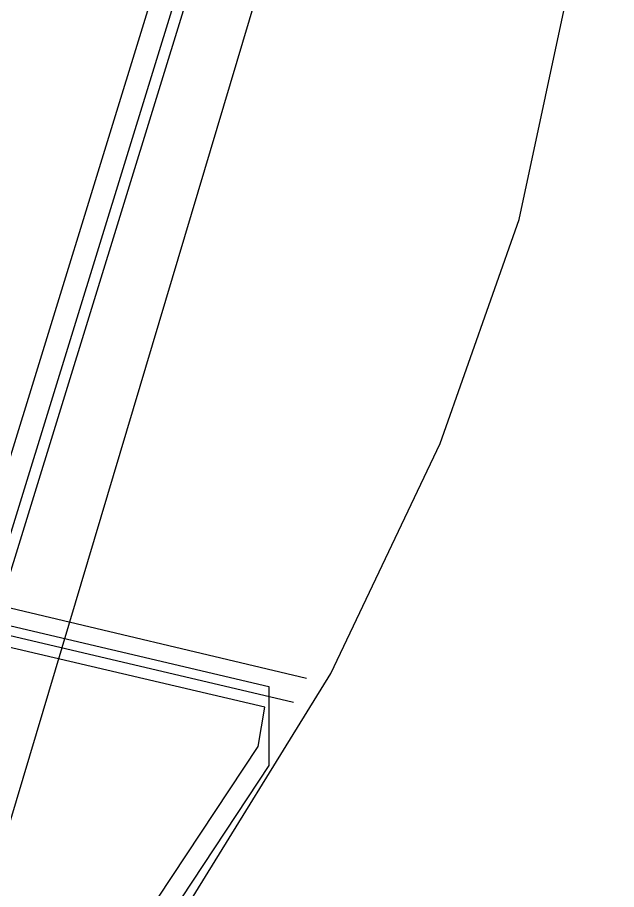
# Model space of a CAD drawing. Header units: feet. Extents: x -84 to 198, y -22 to 181.
# Drawn here: x 123.96 to 131.23, y 33.94 to 44.53 of the extents above; entities that cross this region are included whole.
import ezdxf

# ---------------------------------------------------------------- set-up
doc = ezdxf.new("R2010")
doc.units = ezdxf.units.FT
doc.layers.add('A-AREA-UNIDAD', color=30, linetype='CONTINUOUS')
doc.layers.add('A-LINEA', color=7, linetype='CONTINUOUS')

msp = doc.modelspace()

# ---------------------------------------------------------------- linework, layer by layer
at = {"layer": 'A-AREA-UNIDAD'}
for points in [[(125.952, 33.6356), (127.76, 36.5689), (129.088, 39.36), (130.048, 42.08), (131.008, 46.56), (131.232, 51.4489), (130.8, 55.6089), (129.44, 61.0133), (128.96, 64.3733), (128.96, 68.7644), (129.632, 72.8889), (128.8, 72.8889), (118.24, 75.4133), (118.112, 74.9689), (117.152, 74.9689), (117.088, 75.52), (104.4, 78.5244), (104.24, 78.0444), (102.912, 78.1333), (100.928, 78.6133), (100.8, 79.36), (66.048, 87.6089), (65.6, 87.5733), (63.68, 79.2889)], [(106.912, 44.2844), (118.48, 41.5289), (119.84, 41.3689), (119.84, 40.3556), (119.36, 38.2044), (127.008, 36.4089), (127.008, 35.4489), (125.68, 33.44)], [(125.312, 33.3156), (126.88, 35.68), (126.96, 36.16), (119.28, 37.9556), (119.232, 38.5244), (119.008, 38.0089), (105.632, 41.1556)]]:
    msp.add_lwpolyline(points, dxfattribs=at)
at = {"layer": 'A-LINEA'}
for p, q in [((120.7285, 27.6071), (130.3389, 58.7925)), ((120.6271, 27.7412), (130.1854, 58.7435)), ((120.416, 27.9992), (129.8657, 58.649)), ((121.5473, 27.0062), (130.6986, 57.6547)), ((119.2667, 38.4578), (127.4667, 36.5111)), ((119.2, 38.1244), (127.3067, 36.2178))]:
    msp.add_line(p, q, dxfattribs=at)

doc.saveas('drawing.dxf')
